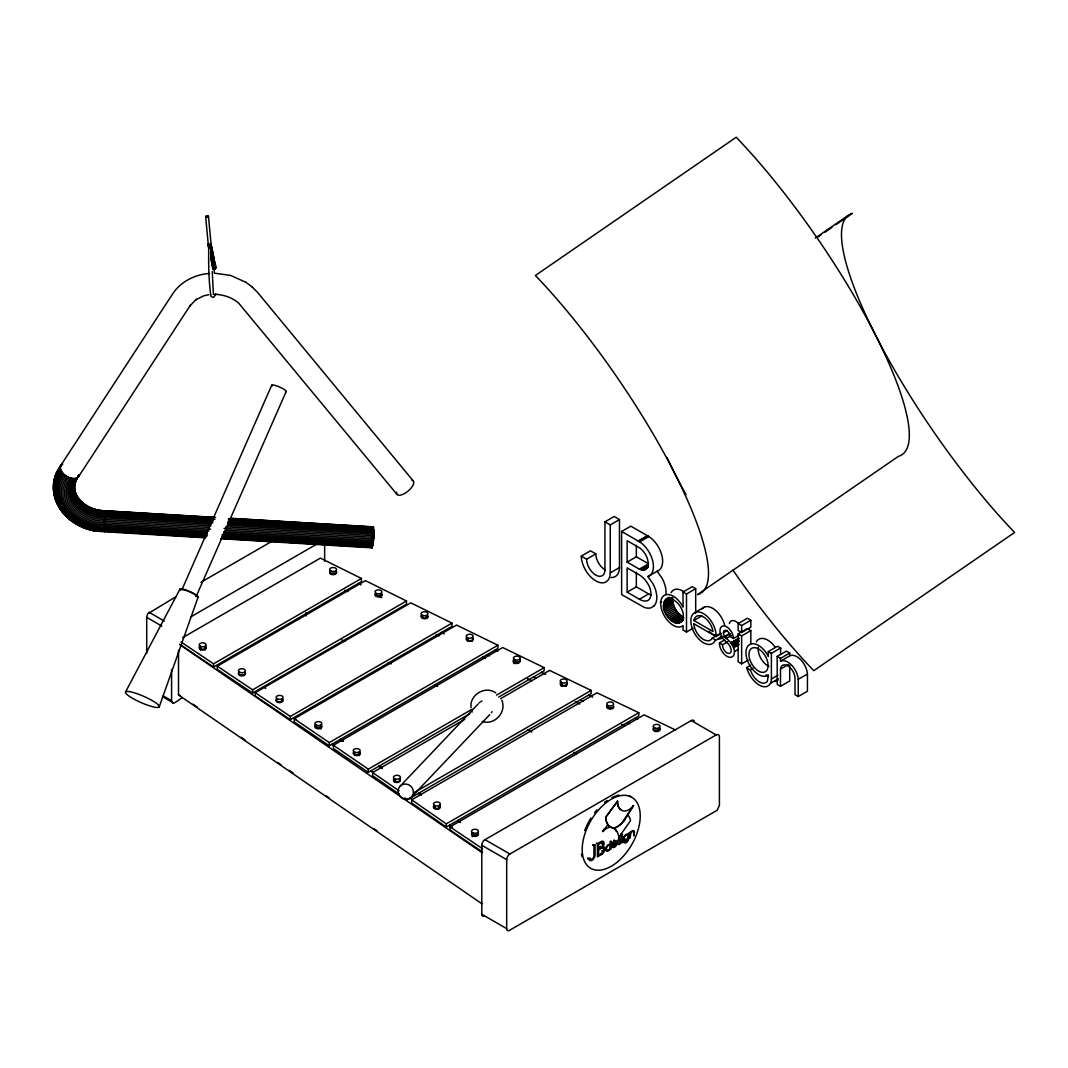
<?xml version="1.0" encoding="UTF-8"?>
<svg xmlns="http://www.w3.org/2000/svg" width="1068" height="1068" viewBox="0 0 1068 1068"><rect width="100%" height="100%" fill="white"/><g stroke="black" fill="none" stroke-linecap="round" stroke-linejoin="round"><path stroke-width="1.5" d="M372.679 539.941L373.399 536.163M372.291 543.158L373.333 538.205L372.652 540.448M372.919 538.713L373.693 535.869M371.677 543.465L373.413 526.871L373.653 537.564L372.131 547.937L371.677 543.465L222.104 534.494M372.452 541.796L373.52 536.884M372.652 542.731L373.119 538.619M372.198 543.305L372.478 543.652M372.799 541.182L372.972 539.954M372.318 541.383L372.679 539.273M373.306 536.683L373.293 535.629L372.639 537.538L373.333 536.069M372.211 543.091L372.465 542.05M373.293 539.447L372.799 540.528M372.812 540.194L373.266 537.805M373.213 538.899L373.106 540.395L372.438 539.594M146.716 653.496L146.716 617.357L147.624 613.846L176.407 596.438M76.389 478.905L78.939 474.753C76.042 485.833 53.32 471.308 62.558 464.179M212.946 521.531L98.977 514.589A28.703 23.309 10.2 0 1 75.521 481.588L79.045 474.579M372.532 543.438L372.772 540.595M373.56 538.045L373.613 533.666M372.865 541.342L372.185 540.969M373.653 536.083L373.56 537.845M373.533 538.432L373.44 537.751L372.986 538.566M373.68 530.783L373.173 535.175M372.852 536.924L373.72 536.95L373.052 536.737M373.239 534.654L373.573 532.812M373.72 530.863L373.56 531.931M608.146 824.83L607.986 824.603A23.363 13.483 -60 0 1 605.81 817.367L617.558 801.254A16.968 9.799 -60 0 0 621.322 809.851L621.189 809.771A16.968 9.799 -60 0 1 617.411 801.16M373.333 538.245L373.253 538.632A8.664 0.721 -86.6 0 0 372.932 529.127M663.575 604.448C667.353 589.109 685.549 607.291 683.039 617.104C679.261 632.443 661.052 614.26 663.575 604.448L672.773 599.135C672.747 606.517 677.099 614.007 683.734 617.344L674.522 622.657M720.179 633.524L712.289 638.077A13.791 7.97 60 0 1 702.237 638.664A13.791 7.97 60 0 1 693.88 624.767L693.773 623.699L716.027 636.555L715.854 632.616A17.836 10.306 60 0 0 697.391 611.911A17.836 10.306 60 0 0 694.827 633.818A17.836 10.306 60 0 0 714.879 640.987L721.941 636.061M373.132 535.522L373.413 534.801M208.794 243.437C208.527 260.272 208.367 278.815 210.93 295.943M372.612 543.171L373.159 540.034L372.398 539.981M208.807 244.025C206.498 244.826 212.292 245.44 210.957 243.704M211.25 296.584L213.68 297.465L215.442 294.755M215.402 294.955L215.683 293.673M628.064 839.555L627.931 838.66A3.738 2.163 -60 0 1 624.233 840.716A3.738 2.163 -60 0 1 624.233 836.444A3.738 2.163 -60 0 1 627.931 834.215L628.812 832.987L628.812 838.353A3.017 1.749 -60 0 1 628.625 839.488A3.671 2.123 -60 0 1 626.275 842.572A3.965 2.296 -60 0 1 623.632 841.944L624.406 841.504A2.844 1.642 -60 0 0 626.142 841.958A2.844 1.642 -60 0 0 627.971 839.835L628.037 839.635M159.199 706.976A18.45 3.391 23.7 0 0 135.676 693.239A18.45 3.391 23.7 0 0 132.232 698.138A18.45 3.391 23.7 0 0 159.199 706.976L198.087 597.199M215.162 267.12A1.535 1.148 -8.5 0 1 214.895 268.976A1.535 1.148 -8.5 0 1 212.639 268.375C215.135 271.032 217.204 266.012 215.002 264.01M215.576 517.419L105.919 510.838L104.277 522.853L104.744 531.423M182.508 588.415L271.753 385.134M196.232 596.371L286.144 391.569M125.543 691.93L179.985 589.109M601.204 853.546A3.725 2.149 -60 0 0 602.939 851.783L603.006 851.69A3.124 1.802 -60 0 0 603.34 848.633L603.327 848.633A3.711 2.149 -60 0 0 601.137 848.499L598.587 849.968L598.587 855.067L597.466 854.427M208.113 244.839L210.022 245.64L210.89 244.051M60.409 466.008L56.924 471.669A49.235 39.983 10.2 0 0 53.747 485.806M60.916 465.248L56.631 472.577A49.368 40.09 10.2 0 0 60.622 508.088M61.65 464.633L58.206 470.227A48.207 39.156 10.2 0 0 56.617 474.232M60.062 467.904L56.577 473.565A49.235 39.983 10.2 0 0 67.911 517.059M60.249 468.999L56.778 474.633A48.848 39.663 10.2 0 0 88.07 528.807M60.649 470.134L57.205 475.727A48.207 39.156 10.2 0 0 96.627 531.156L104.597 531.784M61.276 471.295L57.872 476.835A47.339 38.448 10.2 0 0 96.574 531.277M62.118 472.47L58.74 477.93A46.258 37.567 10.2 0 0 96.574 531.13M63.132 473.605L59.808 478.985A45.003 36.539 10.2 0 0 96.601 530.729L205.643 537.404M64.307 474.673L61.036 479.973A43.574 35.391 10.2 0 0 96.667 530.088L205.563 536.75M65.602 475.674L62.398 480.867A42.039 34.149 10.2 0 0 96.774 529.207L207.179 535.962M67.004 476.555L63.866 481.655A40.424 32.828 10.2 0 0 96.921 528.139L207.139 534.868M208.954 294.675L203.868 295.783L195.658 299.841L196.245 299.36L189.877 305.969L190.371 305.221L78.191 477.249L75.454 478.597L69.954 477.917L66.95 482.789A37.113 30.144 10.2 0 0 97.295 525.469L207.165 532.184M71.436 478.357L68.485 483.123A35.498 28.823 10.2 0 0 97.508 523.947L208.874 530.743M72.864 478.611L69.981 483.297A33.962 27.581 10.2 0 0 97.749 522.345L210.623 529.234M74.213 478.704L71.396 483.283A32.547 26.433 10.2 0 0 98.002 520.703L209.061 527.485M75.454 478.597L72.677 483.11A31.279 25.405 10.2 0 0 98.256 519.075L210.837 525.937M76.549 478.317L73.812 482.763A30.198 24.524 10.2 0 0 98.51 517.486L210.97 524.335M78.992 475.58L74.773 482.242A29.33 23.816 10.2 0 0 98.75 515.977L212.786 522.919M633.578 805.432L621.122 824.029M617.878 826.405L623.752 821.559L633.444 805.632A13.377 7.716 -60 0 1 621.189 809.771M60.516 465.848L172.696 293.807C180.719 281.578 195.017 274.423 209.408 273.488M618.759 837.392L630.507 820.705A21.227 12.255 -60 0 0 627.77 814.991L627.677 814.911M208.1 244.358L208.807 248.217M612.845 827.86L612.057 827.66A11.534 6.662 -60 0 0 602.939 831.518L604.128 828.942M602.939 831.518L607.879 824.589M617.558 801.254L605.676 817.047M399.939 786.395L478.117 704.026M411.54 797.022L489.731 714.652M601.618 846.924L602.272 846.15A2.75 1.589 -60 0 0 602.913 843.373A2.75 1.589 -60 0 0 601.204 842.772L598.587 844.281L598.587 848.766L601.618 846.924L600.51 846.283M617.331 826.712L620.588 824.496M653.723 606.197L651.039 607.772A21.974 12.682 60 0 1 644.057 607.291L621.629 594.582L621.629 531.464L630.841 526.15L648.863 536.55L639.652 541.89M602.125 854.146L597.439 856.91L597.439 843.68L601.297 841.464A4.299 2.483 -60 0 1 603.967 842.398A4.299 2.483 -60 0 1 602.953 846.75L603.006 846.764A4.486 2.59 -60 0 1 604.782 849.541A4.486 2.59 -60 0 1 602.125 854.146M815.298 238.057L848.085 215.496M818.248 236.869L820.985 234.987M825.083 232.17L831.919 227.457M836.017 224.64L852.411 213.36A225.802 52.733 55.5 0 0 875.4 334.858A225.802 52.733 55.5 0 1 898.402 456.356L697.564 594.582A225.802 52.733 55.5 0 0 674.576 473.084A225.802 52.733 55.5 0 0 535.375 275.491L736.199 137.251A225.802 52.733 55.5 0 1 875.4 334.858A225.802 52.733 55.5 0 0 1014.6 532.451L813.776 670.691A225.802 52.733 55.5 0 1 732.928 570.098M200.891 582.3L272.941 540.715M191.199 616.623L316.542 544.253M182.588 637.676L320.413 558.11L361.438 578.456L361.438 581.659L213.573 667.033L179.638 644.284M213.573 667.033L213.573 663.815L361.438 578.456M217.311 666.178L365.47 580.645L406.494 600.99L406.494 604.194L252.609 693.039L217.311 669.396L217.311 666.178L252.609 689.835L252.609 693.039M171.588 669.502L171.588 700.715C172.055 707.163 179.851 698.232 182.147 697.991M252.609 689.835L406.494 600.99M255.199 692.705L410.82 602.859L451.991 623.111L451.991 626.329L290.349 719.645L255.199 695.909L255.199 692.705L290.349 716.441L290.349 719.645M605.556 570.072A12.976 7.489 60 0 1 595.797 553.865L590.484 550.794L581.272 556.108L586.599 559.191A12.976 7.489 60 0 0 595.77 575.078A12.976 7.489 60 0 0 604.942 569.778L604.942 521.838L614.153 516.511L619.48 519.595L619.48 567.535A20.506 11.841 60 0 1 611.07 577.521M604.942 521.838L610.269 524.909L619.48 519.595M290.349 716.441L451.991 623.111M294.247 718.764L456.557 625.06L497.862 645.246L497.862 648.45L329.278 745.784L294.247 721.968L294.247 718.764L329.278 742.58L329.278 745.784M586.599 559.191L595.797 553.865M638.21 541.035L647.422 535.722L649.277 536.83A20.532 11.855 60 0 1 662 555.987A20.532 11.855 60 0 1 657.18 571.206L647.875 576.546L652.828 583.488A21.08 12.175 60 0 1 653.736 606.224M621.629 531.464L638.45 541.182L647.662 535.869M627.13 562.102L636.341 556.788L648.543 563.824L639.332 569.151L627.13 562.102L627.13 540.702L639.652 547.924A13.136 7.583 60 0 1 647.782 560.179A13.136 7.583 60 0 1 644.698 569.911L639.332 569.151M581.272 556.108A20.506 11.841 60 0 0 595.77 580.872A20.506 11.841 60 0 0 610.269 572.849L619.48 567.535M329.278 742.58L497.862 645.246M469.813 713.758L368.286 772.364L333.403 748.481L333.403 745.277L502.694 647.528L544.133 667.634L544.133 670.851L498.703 697.07M640.493 569.671L648.383 565.119M641.628 570.018L648.196 566.214M642.722 570.165L647.982 567.135M643.75 570.138L647.689 567.856M627.13 592.166L639.412 599.255A18.383 10.613 60 0 0 644.671 601.004L645.125 601.017A18.383 10.613 60 0 0 647.609 600.616L648.196 600.349A14.965 8.637 60 0 0 650.332 589.403L649.704 587.373A17.715 10.226 60 0 0 639.332 574.891L627.13 567.842L627.13 592.166L636.341 586.853L648.61 593.928A18.383 10.613 60 0 0 651.066 595.076M639.412 599.255L648.61 593.928M368.286 772.364L368.286 769.16L472.069 709.245M496.567 695.094L544.133 667.634M665.791 599.255L669.262 597.199M665.07 599.989L669.009 597.706M664.483 600.884L669.743 597.853M664.029 601.938L671.919 597.386M663.722 603.14L672.933 597.826M693.065 628.238L686.497 632.042L683.039 630.04L683.039 625.661A17.836 10.306 60 0 1 664.67 616.41A17.836 10.306 60 0 1 664.67 595.17A17.836 10.306 60 0 1 683.026 607.105L683.039 591.992L692.251 586.679L695.695 588.668L695.695 613.486M399.365 794.205L372.639 775.755L372.639 772.551L464.7 719.391M500.665 698.632L549.579 670.397L591.165 690.409L591.165 693.626L407.375 799.732L404.705 797.889M663.575 605.863L672.773 600.55M683.039 591.992L686.497 593.995L695.695 588.668M663.722 607.358L672.933 602.045M664.029 608.907L673.24 603.58M664.483 610.482L673.681 605.155M665.07 612.057L674.282 606.744M665.791 613.619L675.003 608.306M666.632 615.128L675.83 609.815M667.567 616.583L676.778 611.27M668.608 617.931L677.806 612.618M669.716 619.173L678.928 613.86M670.878 620.281L680.089 614.968M672.079 621.242L681.291 615.929M673.307 622.043L682.505 616.73M675.724 623.085L683.627 618.532M694.827 612.591L704.039 607.265M676.898 623.325L683.467 619.52M678.006 623.365L683.266 620.321M679.034 623.205L681.664 621.683M701.783 615.929L693.893 620.495L713.024 631.535A13.791 7.97 60 0 0 703.465 616.93A13.791 7.97 60 0 0 693.88 620.548M414.558 792.376L591.165 690.409M411.687 799.812L597.039 692.798L638.798 712.73L638.798 715.934L446.277 827.086L411.687 803.016L411.687 799.812L446.277 823.882L446.277 827.086M716.027 636.555L721.3 633.511M738.148 623.565L747.36 618.252L750.831 620.254L750.831 627.183L741.633 632.496L738.148 630.494L738.148 623.565L741.633 625.568L741.633 632.496M724.691 639.865L719.431 642.909A10.627 6.128 60 0 0 726.934 656.313A10.627 6.128 60 0 0 734.437 651.573A11.147 6.435 60 0 0 733.703 647.715L730.899 642.722A36.539 21.093 60 0 0 726.24 638.437A5.754 3.324 60 0 1 724.852 636.808L724.678 636.541A5.086 2.937 60 0 1 723.45 632.723L727.401 630.44M741.633 625.568L750.831 620.254M724.678 636.541L729.938 633.511M724.812 636.755L730.071 633.724M726.24 638.437L731.5 635.393M748.201 660.077L741.633 663.869L738.148 661.866L738.148 633.898L747.36 628.585L750.831 630.587L750.831 643.75M719.431 642.909L722.582 644.725L727.842 641.681M723.45 632.723A4.779 2.763 60 0 1 726.827 630.774A4.779 2.763 60 0 1 730.205 636.621L733.409 638.464L738.682 635.433M738.148 633.898L741.633 635.901L750.831 630.587M730.899 642.722L738.856 638.237M731.033 642.883L738.989 638.41M731.166 643.043L739.123 638.571M731.286 643.216L737.935 639.505M731.42 643.39L738.121 639.759M731.607 643.644L738.242 639.932M731.727 643.817L738.362 640.119M731.847 644.004L738.482 640.293M732.021 644.271L738.589 640.48M732.288 644.738L738.869 640.947M732.555 645.232L739.136 641.427M732.822 645.713L738.081 642.682M733.062 646.207L738.322 643.176M733.289 646.714L738.549 643.67M733.502 647.208L738.762 644.178M733.703 647.715L738.976 644.671M734.437 651.573L738.389 649.291M446.277 823.882L638.798 712.73M482.576 851.957L450.042 830.103L450.042 826.886L644.084 714.866L675.283 729.885M750.59 665.284L746.652 667.567L750.59 670.477A13.55 7.823 60 0 0 758.654 681.477A13.55 7.823 60 0 0 767.358 681.371L768.319 674.856L767.198 675.603A17.836 10.306 60 0 1 749.549 664.99A17.836 10.306 60 0 1 749.549 644.605A17.836 10.306 60 0 1 767.198 654.364L768.319 656.419L768.319 651.573L777.531 646.26L780.908 648.209M768.319 651.573L771.39 653.349L780.601 648.022L780.601 654.43M750.363 669.703L752.993 668.181M789.706 665.337L789.706 680.997L780.494 686.31L777.184 684.401L777.184 656.433L786.395 651.12L789.706 653.029L789.706 655.845L780.494 661.159L780.494 658.355L789.706 653.029M694.427 721.581A4.619 2.67 -60 0 0 691.303 720.526L485.019 839.648L509.903 854.013L716.174 734.918A4.619 2.67 -60 0 1 719.405 736.867L719.418 805.299L717.242 810.212L509.076 930.588A4.138 2.39 -60 0 1 506.699 928.626L481.801 914.261L481.801 845.282A4.592 2.643 -60 0 1 485.019 839.622M780.494 686.31L780.494 669.089L788.398 664.536M746.652 667.567A18.944 10.947 60 0 0 759.255 685.082A17.515 10.119 60 0 0 770.469 683.333A14.431 8.33 60 0 0 771.39 678.981L777.971 675.176M770.469 683.333L778.358 678.781M780.494 669.089A10.306 5.954 60 0 1 787.743 665.778A10.306 5.954 60 0 1 794.992 677.459L794.992 694.681L798.237 696.55L798.237 679.328L807.435 674.015A14.925 8.624 60 0 0 801.2 660.224A14.925 8.624 60 0 0 790.467 655.512L789.706 655.845M798.237 696.55L807.435 691.236L807.435 674.015M595.05 845.055L592.82 845.055L595.05 845.055L595.05 855.108A4.299 2.483 -60 0 1 592.019 860.287A4.299 2.483 -60 0 1 588.975 858.605L587.867 857.964M621.843 834.789L622.577 834.375L621.843 836.244L621.843 834.789L620.735 834.148M621.456 835.884L620.735 836.311L622.577 836.538L622.577 842.398L621.843 842.812L621.843 836.952M588.975 858.605L590.097 857.964A2.723 1.575 -60 0 0 592.019 859.072A2.723 1.575 -60 0 0 593.941 855.748L593.941 845.696M598.587 855.067L601.164 853.586M484.458 916.117L484.204 916.224A4.138 2.39 -60 0 1 481.815 914.261M616.944 827.073L615.702 827.446L616.396 827.326M660.238 602.459L661.679 601.818M780.494 661.159L781.269 660.825A14.925 8.624 60 0 1 791.989 665.538A14.925 8.624 60 0 1 798.237 679.328M615.862 827.54L613.379 827.954M180.399 695.802L178.503 694.908L178.503 650.319M613.112 827.914L615.315 827.727M619.053 841.584L619.734 841.424A2.817 1.629 -60 0 1 620.107 841.504M657.087 571.22L662.04 578.175A21.08 12.175 60 0 1 665.885 594.582M647.875 576.546L647.969 576.52A20.532 11.855 60 0 0 652.788 561.301A20.532 11.855 60 0 0 640.066 542.144L638.45 541.182M373.226 536.87L373.72 536.123M230.528 518.314L373.413 526.871M105.785 510.945L214.041 517.473M230.394 518.421L373.533 527.031M213.627 517.78L99.658 510.838A28.703 23.309 10.2 0 1 74.8 481.855M228.579 518.674L373.106 527.338M213.453 518.394L99.524 511.452A28.302 22.989 10.2 0 1 75.828 480.186M228.405 519.288L372.946 527.952M214.948 519.328L99.377 512.293A28.182 22.882 10.2 0 1 76.335 479.892M229.9 520.223L372.772 528.793M213.119 520.29L99.191 513.348A28.302 22.989 10.2 0 1 76.042 480.8M228.071 521.184L372.599 529.848M227.898 522.426L372.438 531.09M227.738 523.814L372.278 532.478M227.591 525.336L372.131 534M225.789 526.831L371.998 535.602M372.999 536.016L373.72 536.95M224.013 528.38L371.891 537.244M225.575 530.129L371.798 538.899M372.291 540.368L373.012 540.541M223.839 531.637L371.731 540.515M223.786 533.172L371.691 542.05M207.139 533.599L104.103 527.418A38.768 31.493 10.2 0 1 68.526 510.184A38.768 31.493 10.2 0 1 68.459 477.303A10.546 5.821 33.1 0 1 60.742 469.987A10.546 5.821 33.1 0 1 62.652 464.046M222.104 535.776L371.691 544.733M222.131 536.857L371.731 545.828M222.184 537.751L371.798 546.723M222.264 538.405L371.891 547.377M104.344 531.731L205.75 537.818M220.716 538.713L372.278 547.831M214.321 273.141L230.741 275.464L246.014 282.379M214.267 294.301C223.546 294.448 232.57 297.745 238.751 303.205L397.056 494.471M85.387 505.137A31.279 25.405 10.2 0 0 99.791 510.504L106.039 510.998L99.791 510.357A30.198 24.524 10.2 0 1 75.12 493.189M373.306 531.971L373.213 530.422L372.919 534.841M482.282 721.461C494.457 725.719 507.06 711.955 501.746 700.207M68.459 477.303L69.954 477.917M188.756 591.458L190.998 592.46A7.89 1.455 23.7 0 1 196.005 596.518M358.261 583.488L361.091 584.864M495.325 649.918L497.701 651.079M541.556 672.333L545.721 674.349M588.575 695.121L592.66 697.097M635.473 717.856L637.916 719.031M441.364 632.47L444.235 633.858M487.128 654.644L489.518 655.805M533.373 677.059L536.149 678.407M580.391 699.847L583.101 701.169M627.29 722.582L629.733 723.757M344.911 590.203L347.901 591.659M436.158 634.432L439.148 635.874M482.522 656.9L485.513 658.355M527.405 678.647L531.891 680.823M575.265 701.85L579.764 704.026M621.643 724.331L624.633 725.773M341.907 639.959L344.911 641.414M388.285 662.427L391.275 663.882M434.663 684.908L437.653 686.364M527.405 729.858L531.891 732.034M573.77 752.339L576.76 753.781M609.494 826.298L612.057 827.66A15.152 8.744 -60 0 1 614.554 828.875L617.571 832.546L619.226 837.646M619.026 840.77L619.253 839.208L620.855 839.061A1.989 1.148 -60 0 0 619.667 838.14A1.989 1.148 -60 0 0 618.105 840.156A1.989 1.148 -60 0 0 618.813 841.691M620.561 840.609L620.922 840.93A2.336 1.348 -60 0 1 621.069 841.557A2.229 1.282 -60 0 1 619.493 844.361A2.229 1.282 -60 0 1 617.931 843.373L619.427 843.68L620.388 841.944M495.846 692.918C485.499 685.255 469.252 694.774 471.068 707.577M777.184 656.433L780.494 658.355M712.289 638.077L715.36 639.852M691.303 720.553L716.174 734.918M605.81 817.367L605.649 817.274A23.363 13.483 -60 0 0 607.826 824.523L608.159 824.963M608.039 824.683L607.532 824.483A23.349 13.483 -60 0 0 609.908 826.632L610.135 826.765M614.14 828.635L615.155 829.382M614.834 829.235L615.689 829.889M615.342 829.769L616.183 830.45M615.822 830.33L616.53 830.904M616.183 830.784L616.863 831.371M620.735 835.59L622.577 836.538M596.318 843.039L597.439 843.68M601.391 847.124L600.029 846.657L601.137 847.298M602.939 851.783L601.885 851.036A3.124 1.802 -60 0 0 602.072 850.662M149.026 612.244L164.232 621.029M146.716 617.357L161.922 626.142M481.801 845.282L506.686 859.647L506.686 928.626M163.297 695.922L171.588 700.715M162.443 696.603L173.497 702.984M180.999 641.988L213.573 663.815M450.042 826.886L482.576 848.753M333.403 745.277L368.286 769.16M340.572 739.216L343.322 741.099M379.02 765.676L381.757 767.572M418.83 793.083L421.58 794.979M263.382 686.817L265.678 688.406M340.024 739.577L342.694 741.419M378.82 766.29L382.304 768.693M418.269 793.444L420.538 795.019M457.611 820.544L460.348 822.427M293.433 717.87L295.836 719.525M331.828 744.316L334.498 746.145M370.623 771.016L372.959 772.618M410.072 798.17L412.355 799.745M449.428 825.27L452.164 827.153M179.878 644.658L481.935 852.598M193.041 704.186L197.166 707.016M241.101 737.267L245.226 740.097M278.174 762.792L280.924 764.675M289.161 770.348L293.273 773.192M326.234 795.874L328.971 797.756M374.281 828.955L377.031 830.851M178.503 694.908L481.935 903.808M215.122 266.973L215.669 267.748M372.639 772.551L399.072 790.787M252.021 286.865L257.682 292.539L413.276 480.974M245.667 282.126L252.489 287.199M609.241 826.045L608.52 825.377M471.415 709.886L472.109 712.142M211.184 246.054L212.425 253.103M208.207 245.079L208.54 246.708M211.063 243.878L212.131 249.071M210.81 243.557L212.358 251.1M210.943 244.972L211.771 249.805M210.997 245.066L212.585 254.918M210.877 247.429L214.935 268.896M208.287 243.891L208.821 247.255M212.011 248.51L212.425 250.913M211.197 250.192L214.721 269.002M210.957 250.272L214.494 269.069M212.225 249.992L212.759 252.569M212.078 249.845L212.572 252.929M211.05 251.941L214.254 269.123M208.407 246.067L205.643 216.63M212.545 251.647L213.333 256.106M212.225 251.367L213.226 256.28M212.025 251.274L213.226 258.296M211.13 253.61L211.744 257.295M210.89 253.597L211.424 255.626M212.986 253.476L213.44 255.719M211.21 255.265L212.065 258.99M210.97 255.225L212.265 262.034M213.199 254.998L213.733 257.615M213.053 254.865L213.547 257.975M213.079 256.453L213.4 258.149M211.771 256.961L212.385 260.699M211.077 256.827L213.52 269.083M210.877 256.721L211.197 258.416M213.64 256.867L214.081 259.137M213.386 256.56L213.974 259.511M213.199 256.44L213.867 259.698M212.999 256.333L214.187 263.476M211.851 258.643L213.026 264.156M211.023 258.296L213.306 269.002M373.092 538.312L373.119 537.671M213.854 258.429L214.374 261.059M213.533 258.162L215.135 268.776M213.333 258.055L214.828 264.917M213.106 257.989L213.426 259.724M212.412 260.365L213.346 265.919M211.197 259.871L212.799 267.12M214.281 260.325L214.695 262.808M214.174 260.165L214.615 262.982M212.492 262.074L213.76 269.123M211.411 261.433L211.731 263.169M214.601 262.074L215.042 264.37M214.348 261.767L214.935 264.744M214.815 263.676L215.255 266.519M214.481 263.409L215.456 268.482M214.294 263.302L215.309 268.642M214.067 263.235L214.388 265.011M213.373 265.585L213.653 267.681M212.158 265.091L212.786 268.642M215.122 265.451L215.562 268.308M213.693 267.347L213.974 269.47A13.764 1.776 89.8 0 1 214.374 272.567M212.612 267L213.106 268.909M213.346 292.792L212.238 271.472M372.972 535.789L372.865 534.908M208.46 216.363A1.415 0.801 -5.4 0 1 206.404 217.258A1.415 0.801 -5.4 0 1 206.284 215.869A1.415 0.801 -5.4 0 1 208.46 216.363L211.184 245.186M373.466 533.599L373.279 537.992M771.39 653.349L771.39 678.981M741.633 635.901L741.633 663.869M686.497 593.995L686.497 632.042M636.341 545.267L636.341 556.788M636.341 572.261L636.341 586.853M610.269 524.909L610.269 572.849M380.982 593.701L380.982 596.905M324.645 543.398L324.645 561.314M306.009 612.645L306.009 615.956M602.486 831.251A11.534 6.662 -60 0 1 603.22 830.45M608.68 827.179A11.534 6.662 -60 0 1 609.641 827.073M581.98 856.67A41.038 23.696 -60 0 1 581.473 854.213M584.65 830.65A41.038 23.696 -60 0 1 586.078 827.139M586.599 825.978A41.038 23.696 -60 0 1 588.308 822.52M588.922 821.385A41.038 23.696 -60 0 1 590.884 818.061M594.529 812.801A41.038 23.696 -60 0 1 596.905 809.864M604.635 802.348A41.038 23.696 -60 0 1 607.051 800.546M611.897 797.622A41.038 23.696 -60 0 1 615.515 796.06M616.703 795.673A41.038 23.696 -60 0 1 619.039 795.073M628.571 795.62A41.038 23.696 -60 0 1 631.228 796.968M506.699 859.633A4.592 2.643 -60 0 1 509.903 853.986M479.091 702.998A7.877 7.476 43.5 0 1 479.946 702.197M480.934 701.556A7.877 7.476 43.5 0 1 482.015 701.075M491.974 711.662A7.877 7.476 43.5 0 1 491.427 712.703M611.43 842.732A3.738 2.163 -60 0 1 611.911 841.931M613.459 840.449A3.738 2.163 -60 0 1 614.434 840.102M615.034 844.107A2.884 1.669 -60 0 1 614.661 844.721M614.22 845.269A2.884 1.669 -60 0 1 613.459 845.869M601.871 843.093A2.75 1.589 -60 0 1 601.818 843.974M619.347 840.783A7.663 4.419 -60 0 1 620.321 840.556M588.254 859.393A4.299 2.483 -60 0 1 587.974 858.765M625.261 838.994A2.844 1.642 -60 0 1 624.273 839.421M625.154 841.25A2.844 1.642 -60 0 1 624.193 841.517M478.05 832.786A3.458 1.989 0 0 1 475.247 835.683A3.458 1.989 0 0 1 471.682 833.08M476.555 834.615A2.229 1.295 0 0 1 473.391 834.615M242.249 674.455A2.229 1.295 0 0 1 241.542 674.455M245.186 672.573A3.458 1.989 0 0 1 241.902 675.176A3.458 1.989 0 0 1 238.618 672.573M439.055 806.834A2.229 1.295 0 0 1 438.521 807.355M435.13 807.194A2.229 1.295 0 0 1 434.809 806.834M439.375 805.032A3.458 1.989 0 0 1 439.495 807.768A3.458 1.989 0 0 1 434.756 807.982A3.458 1.989 0 0 1 434.142 805.259M613.593 706.095A3.458 1.989 0 0 1 609.641 708.378A3.458 1.989 0 0 1 607.105 705.507M611.203 707.563A2.229 1.295 0 0 1 609.174 707.563M608.186 707.003A2.229 1.295 0 0 1 607.946 706.415M439.482 806.206A3.297 1.909 0 0 1 439.028 808.743A3.297 1.909 0 0 1 434.609 808.743A3.297 1.909 0 0 1 434.142 806.206M613.473 706.549A3.297 1.909 0 0 1 610.335 709.045A3.297 1.909 0 0 1 607.198 706.549M438.307 808.836A3.297 1.909 0 0 1 438.748 808.983M358.795 753.434A2.229 1.295 0 0 1 358.247 753.941M355.097 753.941A2.229 1.295 0 0 1 354.549 753.434M359.462 751.859A3.458 1.989 0 0 1 358.981 754.515A3.458 1.989 0 0 1 354.362 754.515A3.458 1.989 0 0 1 353.882 751.859M518.14 661.613A2.229 1.295 0 0 1 515.51 661.613M519.609 659.397A3.458 1.989 0 0 1 518.995 662.12A3.458 1.989 0 0 1 514.255 661.906A3.458 1.989 0 0 1 514.375 659.156M354.589 755.57A3.297 1.909 0 0 1 354.976 755.37M358.421 755.223A3.297 1.909 0 0 1 359.249 755.57M359.249 752.366A3.297 1.909 0 0 1 359.475 754.902A3.297 1.909 0 0 1 355.123 755.303A3.297 1.909 0 0 1 353.975 752.847M519.635 660.985A3.297 1.909 0 0 1 517.993 663.268A3.297 1.909 0 0 1 513.841 662.694A3.297 1.909 0 0 1 514.175 660.224M513.841 663.655A3.297 1.909 0 0 1 515.484 662.974M204.802 647.675A2.229 1.295 0 0 1 204.482 648.036M201.358 648.329A2.229 1.295 0 0 1 200.544 647.675M205.47 646.113A3.458 1.989 0 0 1 204.842 648.837A3.458 1.989 0 0 1 200.103 648.61A3.458 1.989 0 0 1 200.237 645.873M205.617 647.235A3.297 1.909 0 0 1 204.469 649.691A3.297 1.909 0 0 1 200.117 649.304A3.297 1.909 0 0 1 200.343 646.754M200.343 649.958A3.297 1.909 0 0 1 201.171 649.611M204.615 649.771A3.297 1.909 0 0 1 205.003 649.958M335.793 571.66A3.297 1.909 0 0 1 335.325 574.197A3.297 1.909 0 0 1 330.92 574.197A3.297 1.909 0 0 1 330.453 571.66M334.431 573.022A2.229 1.295 0 0 1 331.801 573.022M335.899 570.806A3.458 1.989 0 0 1 335.285 573.529A3.458 1.989 0 0 1 330.546 573.302A3.458 1.989 0 0 1 330.666 570.566M281.805 700.021A2.229 1.295 0 0 1 281.405 700.581M282.393 698.646A3.458 1.989 0 0 1 281.765 701.369A3.458 1.989 0 0 1 277.026 701.155A3.458 1.989 0 0 1 277.159 698.405M282.419 699.834A3.297 1.909 0 0 1 281.271 702.303A3.297 1.909 0 0 1 276.919 701.903A3.297 1.909 0 0 1 277.146 699.353M427.814 616.276A3.297 1.909 0 0 1 425.197 618.746A3.297 1.909 0 0 1 421.379 616.877M381.783 594.462A3.297 1.909 0 0 1 381.583 595.917L381.316 596.171A3.297 1.909 0 0 1 377.151 596.745A3.297 1.909 0 0 1 375.509 594.462M244.972 673.454A3.297 1.909 0 0 1 241.835 675.937A3.297 1.909 0 0 1 238.698 673.454M379.661 596.451A3.297 1.909 0 0 1 381.783 597.666M400.006 778.812A3.458 1.989 0 0 1 397.203 781.709A3.458 1.989 0 0 1 393.651 779.106M395.627 780.761A2.229 1.295 0 0 1 394.813 780.121M379.794 595.37A2.229 1.295 0 0 1 377.164 595.37M376.497 594.916A2.229 1.295 0 0 1 376.243 594.329M379.794 597.252A2.229 1.295 0 0 1 380.288 597.533M381.77 593.715A3.458 1.989 0 0 1 378.219 596.318A3.458 1.989 0 0 1 375.402 593.421M400.059 779.96A3.297 1.909 0 0 1 398.417 782.243A3.297 1.909 0 0 1 394.252 781.669A3.297 1.909 0 0 1 394.586 779.199M561.167 686.27A3.297 1.909 0 0 1 562.342 685.683M565.773 685.843A3.297 1.909 0 0 1 566.507 686.27M566.507 683.053A3.297 1.909 0 0 1 566.04 685.589A3.297 1.909 0 0 1 561.635 685.589A3.297 1.909 0 0 1 561.167 683.053M394.586 782.403A3.297 1.909 0 0 1 395.908 781.936M426.452 616.757A2.229 1.295 0 0 1 425.478 617.331M423.449 617.331A2.229 1.295 0 0 1 422.474 616.757M427.747 615.555A3.458 1.989 0 0 1 424.196 618.158A3.458 1.989 0 0 1 421.393 615.275M320.16 726.801A2.229 1.295 0 0 1 318.705 727.321M317.663 727.281A2.229 1.295 0 0 1 316.542 726.801M320.8 724.638A3.458 1.989 0 0 1 320.921 727.388A3.458 1.989 0 0 1 316.181 727.602A3.458 1.989 0 0 1 315.567 724.878M472.456 637.529A3.458 1.989 0 0 1 471.829 640.239A3.458 1.989 0 0 1 467.09 640.026A3.458 1.989 0 0 1 467.21 637.289M468.345 639.745A2.229 1.295 0 0 1 467.664 639.278M321.067 725.719A3.297 1.909 0 0 1 320.734 728.189A3.297 1.909 0 0 1 316.462 728.376A3.297 1.909 0 0 1 315.461 725.973M472.537 638.277A3.297 1.909 0 0 1 472.083 640.8A3.297 1.909 0 0 1 467.664 640.8A3.297 1.909 0 0 1 467.21 638.277M319.906 728.349A3.297 1.909 0 0 1 321.067 728.923M467.544 641.254A3.297 1.909 0 0 1 468.371 640.893M471.816 641.054A3.297 1.909 0 0 1 472.203 641.254M659.57 728.763A3.297 1.909 0 0 1 658.435 731.233A3.297 1.909 0 0 1 654.07 730.832A3.297 1.909 0 0 1 654.31 728.283M477.957 833.627A3.297 1.909 0 0 1 475.02 836.391A3.297 1.909 0 0 1 472.083 833.627M472.083 836.831A3.297 1.909 0 0 1 473.524 836.004M658.863 728.817A2.229 1.295 0 0 1 658.435 729.577M657.634 729.965A2.229 1.295 0 0 1 655.605 729.965M659.423 727.655A3.458 1.989 0 0 1 658.796 730.365A3.458 1.989 0 0 1 654.057 730.152A3.458 1.989 0 0 1 654.177 727.415M562.355 684.495A2.229 1.295 0 0 1 561.688 684.041M566.467 682.278A3.458 1.989 0 0 1 565.853 685.002A3.458 1.989 0 0 1 561.114 684.788A3.458 1.989 0 0 1 561.234 682.051M373.039 541.663A8.664 0.721 -86.6 0 1 371.798 543.959M371.784 543.212A8.664 0.721 -86.6 0 1 372.719 530.022M756.344 641.895A17.836 10.306 60 0 1 775.181 647.181M768.96 666.352A13.55 7.823 60 0 1 758.347 647.168M778.011 680.089A17.515 10.119 60 0 1 774.433 681.437M768.466 676.525A13.55 7.823 60 0 1 766.09 674.802M723.316 636.835A17.836 10.306 60 0 1 718.751 639.145M702.023 608.92A17.836 10.306 60 0 1 714.252 609.334A17.836 10.306 60 0 1 724.665 625.301M671.091 592.673A17.836 10.306 60 0 1 684.094 591.926M716.268 635.42A13.791 7.97 60 0 1 712.676 634.138M711.448 633.337A13.791 7.97 60 0 1 709.085 631.268M729.364 623.565A9.519 5.5 60 0 1 738.762 623.886M722.582 644.725A6.141 3.538 60 0 0 726.881 652.842A6.141 3.538 60 0 0 731.193 649.691L729.965 646.193A14.031 8.103 60 0 0 728.042 643.59L724.812 640.586A9.478 5.473 60 0 1 723.703 639.505L723.396 639.171A8.878 5.126 60 0 1 719.952 630.694A9.519 5.5 60 0 1 726.681 626.809A9.519 5.5 60 0 1 733.409 638.464M686.097 494.791A225.802 52.733 55.5 0 1 666.886 457.424M182.067 589.79A7.89 1.455 23.7 0 1 184.55 590.017M185.498 590.284A7.89 1.455 23.7 0 1 187.621 591.005M272.153 386.029A7.89 1.455 23.7 0 1 279.229 386.883A7.89 1.455 23.7 0 1 285.53 391.782M180.492 590.244A9.919 1.829 23.7 0 1 189.396 591.312A9.919 1.829 23.7 0 1 197.313 597.466M72.37 520.543A49.235 39.983 10.2 0 1 70.087 518.861M96.707 530.796A48.848 39.663 10.2 0 1 89.485 529.221M92.609 509.116A32.547 26.433 10.2 0 1 88.551 507.434M87.269 506.779A32.547 26.433 10.2 0 1 84.772 505.324M83.598 504.537A32.547 26.433 10.2 0 1 80.3 501.92M84.252 504.39A31.279 25.405 10.2 0 1 77.51 498.062M99.738 510.477A29.33 23.816 10.2 0 1 74.346 489.518M54.321 483.457A48.848 39.663 10.2 0 1 54.802 479.131M55.082 477.73A48.848 39.663 10.2 0 1 56.858 472.216M411.981 480.266A10.546 4.446 -39.5 0 1 407.429 491.6A10.546 4.446 -39.5 0 1 396.615 492.214M213.253 294.087A13.764 1.776 89.8 0 1 212.973 294.221M210.957 247.322A1.415 0.801 -5.4 0 1 210.903 248.55M208.794 248.457A1.415 0.801 -5.4 0 1 208.834 247.616M610.295 841.504L610.295 844.681A3.738 2.163 -60 0 0 606.45 846.617A3.738 2.163 -60 0 0 606.45 851.062A3.738 2.163 -60 0 0 610.295 848.566L610.295 849.474L611.029 849.06L611.029 841.09L610.295 841.504M606.25 848.513C610.269 856.389 612.124 837.392 606.25 848.513M617.211 842.826L612.578 845.749A2.884 1.669 -60 0 0 614.327 846.617A2.884 1.669 -60 0 0 616.423 844.08L616.97 844.067A3.738 2.163 -60 0 1 612.765 847.418A3.738 2.163 -60 0 1 613.299 842.211A3.738 2.163 -60 0 1 617.17 842.078L617.211 842.826M628.117 836.498L628.091 836.778A2.844 1.642 -60 0 1 625.007 840.062A2.844 1.642 -60 0 1 625.007 836.191A2.844 1.642 -60 0 1 628.091 835.91L628.117 836.498M768.106 666.325L767.972 667.513A13.55 7.823 60 0 1 753.247 666.152A13.55 7.823 60 0 1 753.247 647.715A13.55 7.823 60 0 1 767.972 663.361L768.106 666.325M630.881 832.172L630.027 832.239L630.027 838.086L630.721 834.081A2.163 1.242 -60 0 1 632.243 831.638A2.163 1.242 -60 0 1 633.751 832.332L633.751 835.937L634.432 831.932A3.124 1.802 -60 0 0 633.124 830.557A3.124 1.802 -60 0 0 630.881 832.172M616.583 842.532L612.578 844.855A2.884 1.669 -60 0 1 614.581 841.784A2.884 1.669 -60 0 1 616.583 842.532M617.838 861.569A41.038 23.696 -60 0 0 632.363 797.622A41.038 23.696 -60 0 0 583.435 839.128A41.038 23.696 -60 0 0 617.838 861.569M398.177 792.656A7.877 7.476 43.5 0 0 410.686 797.823A7.877 7.476 43.5 0 0 408.363 784.646A7.877 7.476 43.5 0 0 398.177 792.656M473.244 832.973A3.458 1.989 0 0 0 478.424 831.238A3.458 1.989 0 0 0 473.244 829.516A3.458 1.989 0 0 0 473.244 832.973M239.726 672.279A3.458 1.989 0 0 0 245.306 671.038A3.458 1.989 0 0 0 240.66 668.862A3.458 1.989 0 0 0 239.726 672.279M435.21 805.713A3.458 1.989 0 0 0 440.39 803.977A3.458 1.989 0 0 0 435.21 802.255A3.458 1.989 0 0 0 435.21 805.713M608.453 705.681A3.458 1.989 0 0 0 613.633 703.959A3.458 1.989 0 0 0 608.453 702.237A3.458 1.989 0 0 0 608.453 705.681M354.95 752.299A3.458 1.989 0 0 0 360.13 750.577A3.458 1.989 0 0 0 354.95 748.855A3.458 1.989 0 0 0 354.95 752.299M515.096 659.85A3.458 1.989 0 0 0 520.276 658.115A3.458 1.989 0 0 0 515.096 656.393A3.458 1.989 0 0 0 515.096 659.85M200.504 646.38A3.458 1.989 0 0 0 206.084 645.139A3.458 1.989 0 0 0 201.438 642.963A3.458 1.989 0 0 0 200.504 646.38M330.933 571.073A3.458 1.989 0 0 0 336.527 569.831A3.458 1.989 0 0 0 331.868 567.655A3.458 1.989 0 0 0 330.933 571.073M277.426 698.913A3.458 1.989 0 0 0 283.007 697.671A3.458 1.989 0 0 0 278.361 695.495A3.458 1.989 0 0 0 277.426 698.913M395.213 778.999A3.458 1.989 0 0 0 400.393 777.264A3.458 1.989 0 0 0 395.213 775.542A3.458 1.989 0 0 0 395.213 778.999M376.31 593.421A3.458 1.989 0 0 0 381.89 592.179A3.458 1.989 0 0 0 377.244 590.017A3.458 1.989 0 0 0 376.31 593.421M422.301 615.275A3.458 1.989 0 0 0 427.881 614.033A3.458 1.989 0 0 0 423.235 611.857A3.458 1.989 0 0 0 422.301 615.275M316.635 725.319A3.458 1.989 0 0 0 321.815 723.597A3.458 1.989 0 0 0 316.635 721.861A3.458 1.989 0 0 0 316.635 725.319M467.477 637.796A3.458 1.989 0 0 0 473.071 636.555A3.458 1.989 0 0 0 468.425 634.379A3.458 1.989 0 0 0 467.477 637.796M654.898 728.096A3.458 1.989 0 0 0 660.077 726.374A3.458 1.989 0 0 0 654.898 724.638A3.458 1.989 0 0 0 654.898 728.096M561.942 682.732A3.458 1.989 0 0 0 567.121 680.997A3.458 1.989 0 0 0 561.942 679.275A3.458 1.989 0 0 0 561.942 682.732M373.306 542.304A8.664 0.721 -86.6 0 0 373.56 528.793A8.664 0.721 -86.6 0 0 372.118 541.129A8.664 0.721 -86.6 0 0 373.306 542.304"/></g></svg>
